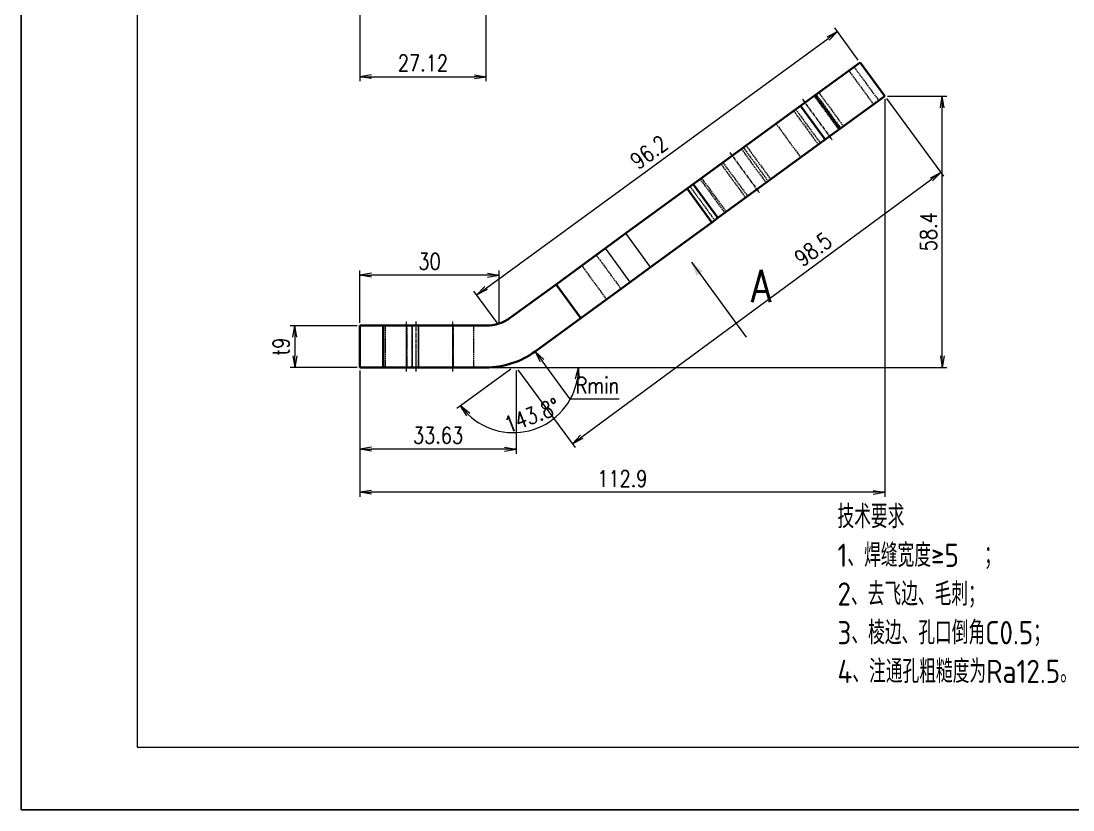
# Model space of a CAD drawing. Header units: millimetres. Extents: x 151684 to 153209, y -40906 to -39954.
# Drawn here: x 151684 to 151910.4, y -40906.3 to -40736.4 of the extents above; entities that cross this region are included whole.
import ezdxf

# ---------------------------------------------------------------- set-up
doc = ezdxf.new("R2010")
doc.units = ezdxf.units.MM
doc.header["$LTSCALE"] = 0.5
doc.linetypes.add('AM_ISO02W050x2', pattern=[3.75, 3, -0.75])
doc.linetypes.add('AM_ISO08W050x2', pattern=[9, 6, -0.75, 1.5, -0.75])
for name, color, linetype, lineweight in [('中心线', 2, 'AM_ISO08W050x2', 18), ('图框', 7, 'Continuous', 18), ('标注线', 3, 'Continuous', 18), ('细实线', 3, 'Continuous', 18), ('虚线', 1, 'AM_ISO02W050x2', 18)]:
    doc.layers.add(name, color=color, linetype=linetype, lineweight=lineweight)
doc.layers.add('打印', color=7, linetype='Continuous', lineweight=15, plot=False)
doc.layers.add('打印-禁用', color=7, linetype='Continuous', lineweight=15, plot=False)
doc.styles.add('DIM', font='romans.shx', dxfattribs={"width": 0.8, "bigfont": 'bigfont.shx'})
doc.styles.add('机械长仿宋', font='gbenor.shx', dxfattribs={"height": 1, "bigfont": 'gbcbig.shx'})
doc.dimstyles.new('DEH 1-1$0', dxfattribs={"dimtxt": 3.5, "dimasz": 2.5, "dimexe": 1, "dimexo": 0.625, "dimgap": 1.2, "dimtad": 1, "dimzin": 9, "dimdsep": 46, "dimtxsty": 'DIM', "dimblk": 'OPEN', "dimcen": 0, "dimclrd": 8, "dimclre": 8, "dimclrt": 2, "dimazin": 2, "dimtfac": 0.5, "dimtmove": 0, "dimatfit": 3, "dimldrblk": 'OPEN', "dimfxl": 0, "dimtolj": 2, "dimlwd": 18, "dimlwe": 18, "dimarcsym": 0})
doc.dimstyles.new('DEH 1-1$2', dxfattribs={"dimtxt": 3.5, "dimasz": 2.5, "dimexe": 1, "dimexo": 0.625, "dimgap": 1.2, "dimtad": 1, "dimdsep": 46, "dimtxsty": 'DIM', "dimblk": 'OPEN', "dimcen": 0, "dimclrd": 8, "dimclre": 8, "dimclrt": 2, "dimazin": 2, "dimtfac": 0.5, "dimtmove": 0, "dimatfit": 3, "dimldrblk": 'OPEN', "dimfxl": 0, "dimtolj": 2, "dimlwd": 18, "dimlwe": 18, "dimarcsym": 0})
doc.dimstyles.new('DEH 1-1$4', dxfattribs={"dimtxt": 3.5, "dimasz": 2.5, "dimexe": 1, "dimexo": 0.625, "dimgap": 1.2, "dimtad": 1, "dimtoh": 1, "dimdsep": 46, "dimtxsty": 'DIM', "dimblk": 'OPEN', "dimcen": 0, "dimclrd": 8, "dimclre": 8, "dimclrt": 2, "dimazin": 2, "dimtfac": 0.5, "dimtofl": 0, "dimtmove": 0, "dimatfit": 3, "dimldrblk": 'OPEN', "dimfxl": 0, "dimtolj": 2, "dimlwd": 18, "dimlwe": 18, "dimarcsym": 0})

# ---------------------------------------------------------------- blocks, each defined once
blk = doc.blocks.new('GZDEH零件A3图框V01版')
at = {"layer": '图框', "linetype": 'Continuous'}
for p, q in [((2882.49, -1554.46), (2882.49, -1832.96)), ((2882.49, -1832.96), (3272.49, -1832.96))]:
    blk.add_line(p, q, dxfattribs=at)
at = {"layer": '打印-禁用', "linetype": 'Continuous'}
for p, q in [((2857.49, -1549.46), (2857.49, -1846.46)), ((2857.49, -1846.46), (3277.49, -1846.46))]:
    blk.add_line(p, q, dxfattribs=at)
blk = doc.blocks.new('DEH A3')
at = {"layer": '图框'}
blk.add_blockref('GZDEH零件A3图框V01版', (-2857.49, 1846.46), dxfattribs=at)
blk = doc.blocks.new('A$C3D6C2CD6')
at = {"color": 7, "lineweight": 13, "ltscale": 2.50313e-05}
blk.add_line((-5.23, 7.15), (-5.23, 7.15), dxfattribs=at)
at = {"color": 7, "lineweight": 13, "ltscale": 0.5}
blk.add_line((-5.23, 7.15), (6.57, -8.99), dxfattribs=at)
at = {"color": 7, "lineweight": 13}
blk.add_solid([(-2.81, 5.21), (-5.23, 7.15), (-4.11, 4.26)], dxfattribs=at)
blk = doc.blocks.new('_Open')
at = {"color": 0, "linetype": 'ByBlock', "lineweight": -2}
for p, q in [((-1, 0.167), (0, 0)), ((-1, -0.167), (0, 0)), ((0, 0), (-1, 0))]:
    blk.add_line(p, q, dxfattribs=at)
blk = doc.blocks.new('*D14')
at = {"layer": 'Defpoints', "color": 0, "transparency": 16777216}
for p in [(151756.93, -40802.04), (151742.91, -40811.04), (151756.93, -40811.04)]:
    blk.add_point(p, dxfattribs=at)
at = {"layer": '细实线', "color": 8, "lineweight": 18, "transparency": 16777216}
for p, q in [((151756.3, -40802.04), (151741.91, -40802.04)), ((151742.91, -40804.54), (151742.91, -40808.54)), ((151756.3, -40811.04), (151741.91, -40811.04))]:
    blk.add_line(p, q, dxfattribs=at)
at = {"layer": '细实线', "color": 8, "lineweight": 18, "transparency": 16777216, "xscale": 2.5, "yscale": 2.5, "zscale": 2.5}
for p, rotation in [((151742.91, -40802.04), 90), ((151742.91, -40811.04), 270)]:
    blk.add_blockref('_Open', p, dxfattribs=dict(at, rotation=rotation))
at = {"layer": '细实线', "color": 2, "transparency": 16777216, "insert": (151739.96, -40806.54), "char_height": 3.5, "attachment_point": 5, "rotation": 90, "style": 'DIM'}
blk.add_mtext('\\A2;t9', dxfattribs=at)
blk = doc.blocks.new('*D15')
at = {"layer": 'Defpoints', "color": 0, "transparency": 16777216}
for p in [(151756.93, -40791.15), (151756.93, -40802.04), (151786.9, -40802.04)]:
    blk.add_point(p, dxfattribs=at)
at = {"layer": '细实线', "color": 8, "lineweight": 18, "transparency": 16777216}
for p, q in [((151756.93, -40801.41), (151756.93, -40790.15)), ((151786.9, -40801.41), (151786.9, -40790.15)), ((151784.4, -40791.15), (151759.43, -40791.15))]:
    blk.add_line(p, q, dxfattribs=at)
at = {"layer": '细实线', "color": 8, "lineweight": 18, "transparency": 16777216, "xscale": 2.5, "yscale": 2.5, "zscale": 2.5, "rotation": 180}
blk.add_blockref('_Open', (151756.93, -40791.15), dxfattribs=at)
at = {"layer": '细实线', "color": 8, "lineweight": 18, "transparency": 16777216, "xscale": 2.5, "yscale": 2.5, "zscale": 2.5}
blk.add_blockref('_Open', (151786.9, -40791.15), dxfattribs=at)
at = {"layer": '细实线', "color": 2, "transparency": 16777216, "insert": (151771.91, -40788.2), "char_height": 3.5, "attachment_point": 5, "style": 'DIM'}
blk.add_mtext('\\A2;30', dxfattribs=at)
blk = doc.blocks.new('*D16')
at = {"layer": 'Defpoints', "color": 0, "transparency": 16777216}
for p in [(151859.72, -40738.72), (151864.56, -40745.34), (151786.9, -40802.04)]:
    blk.add_point(p, dxfattribs=at)
at = {"layer": '细实线', "color": 8, "lineweight": 18, "transparency": 16777216}
for p, q in [((151864.19, -40744.84), (151859.13, -40737.91)), ((151784.08, -40793.94), (151857.7, -40740.19)), ((151786.53, -40801.53), (151781.47, -40794.6))]:
    blk.add_line(p, q, dxfattribs=at)
at = {"layer": '细实线', "color": 8, "lineweight": 18, "transparency": 16777216, "xscale": 2.5, "yscale": 2.5, "zscale": 2.5}
for p, rotation in [((151859.72, -40738.72), 36.1312509554763), ((151782.06, -40795.41), 216.1312509554763)]:
    blk.add_blockref('_Open', p, dxfattribs=dict(at, rotation=rotation))
at = {"layer": '细实线', "color": 2, "transparency": 16777216, "insert": (151819.15, -40764.68), "char_height": 3.5, "attachment_point": 5, "rotation": 36.1313, "style": 'DIM'}
blk.add_mtext('\\A2;96.2', dxfattribs=at)
blk = doc.blocks.new('*D17')
at = {"layer": 'Defpoints', "color": 0, "transparency": 16777216}
for p in [(151869.87, -40752.61), (151794.67, -40807.57), (151761.93, -40811.04), (151784.05, -40811.04), (151788.49, -40825.01)]:
    blk.add_point(p, dxfattribs=at)
at = {"layer": '细实线', "color": 8, "lineweight": 18, "transparency": 16777216}
for p, q in [((151790.55, -40811.04), (151804.97, -40811.04)), ((151789.42, -40811.41), (151777.78, -40819.91))]:
    blk.add_line(p, q, dxfattribs=at)
blk.add_arc((151789.93, -40811.04), 14.04, 226.3769, 349.7867, dxfattribs=at)
at = {"layer": '细实线', "color": 8, "lineweight": 18, "transparency": 16777216, "xscale": 2.5, "yscale": 2.5, "zscale": 2.5}
for p, rotation in [((151803.97, -40811.04), 84.89333107927659), ((151778.59, -40819.32), 131.2701848740225)]:
    blk.add_blockref('_Open', p, dxfattribs=dict(at, rotation=rotation))
at = {"layer": '细实线', "color": 2, "transparency": 16777216, "insert": (151793.94, -40821.38), "char_height": 3.5, "attachment_point": 5, "rotation": 21.2265, "style": 'DIM'}
blk.add_mtext('\\A2;143.8\\M+1818B', dxfattribs=at)
blk = doc.blocks.new('*D18')
at = {"layer": 'Defpoints', "color": 0, "transparency": 16777216}
for p in [(151869.87, -40752.61), (151882.27, -40752.61), (151756.93, -40811.04)]:
    blk.add_point(p, dxfattribs=at)
at = {"layer": '细实线', "color": 8, "lineweight": 18, "transparency": 16777216}
for p, q in [((151870.49, -40752.61), (151883.27, -40752.61)), ((151882.27, -40808.54), (151882.27, -40755.11)), ((151757.55, -40811.04), (151883.27, -40811.04))]:
    blk.add_line(p, q, dxfattribs=at)
at = {"layer": '细实线', "color": 8, "lineweight": 18, "transparency": 16777216, "xscale": 2.5, "yscale": 2.5, "zscale": 2.5}
for p, rotation in [((151882.27, -40752.61), 90), ((151882.27, -40811.04), 270)]:
    blk.add_blockref('_Open', p, dxfattribs=dict(at, rotation=rotation))
at = {"layer": '细实线', "color": 2, "transparency": 16777216, "insert": (151879.32, -40781.82), "char_height": 3.5, "attachment_point": 5, "rotation": 90, "style": 'DIM'}
blk.add_mtext('\\A2;58.4', dxfattribs=at)
blk = doc.blocks.new('*D19')
at = {"layer": 'Defpoints', "color": 0, "transparency": 16777216}
for p in [(151869.87, -40752.61), (151756.93, -40811.04), (151756.93, -40837.93)]:
    blk.add_point(p, dxfattribs=at)
at = {"layer": '细实线', "color": 8, "lineweight": 18, "transparency": 16777216}
for p, q in [((151869.87, -40753.23), (151869.87, -40838.93)), ((151756.93, -40811.66), (151756.93, -40838.93)), ((151867.37, -40837.93), (151759.43, -40837.93))]:
    blk.add_line(p, q, dxfattribs=at)
at = {"layer": '细实线', "color": 8, "lineweight": 18, "transparency": 16777216, "xscale": 2.5, "yscale": 2.5, "zscale": 2.5, "rotation": 180}
blk.add_blockref('_Open', (151756.93, -40837.93), dxfattribs=at)
at = {"layer": '细实线', "color": 8, "lineweight": 18, "transparency": 16777216, "xscale": 2.5, "yscale": 2.5, "zscale": 2.5}
blk.add_blockref('_Open', (151869.87, -40837.93), dxfattribs=at)
at = {"layer": '细实线', "color": 2, "transparency": 16777216, "insert": (151813.4, -40834.98), "char_height": 3.5, "attachment_point": 5, "style": 'DIM'}
blk.add_mtext('\\A2;112.9', dxfattribs=at)
blk = doc.blocks.new('*D25')
at = {"layer": 'Defpoints', "color": 0, "transparency": 16777216}
for p in [(151784.05, -40793.04), (151794.67, -40807.57)]:
    blk.add_point(p, dxfattribs=at)
at = {"layer": '细实线', "color": 8, "lineweight": 18, "transparency": 16777216}
for p, q in [((151802.18, -40817.85), (151796.15, -40809.59)), ((151812.72, -40817.85), (151802.18, -40817.85))]:
    blk.add_line(p, q, dxfattribs=at)
at = {"layer": '细实线', "color": 8, "lineweight": 18, "transparency": 16777216, "xscale": 2.5, "yscale": 2.5, "zscale": 2.5, "rotation": 126.1635176931137}
blk.add_blockref('_Open', (151794.67, -40807.57), dxfattribs=at)
at = {"layer": '细实线', "color": 2, "transparency": 16777216, "insert": (151808.05, -40814.9), "char_height": 3.5, "attachment_point": 5, "style": 'DIM'}
blk.add_mtext('\\A2;{\\Fromans,bigfont|c134;Rmin}', dxfattribs=at)
blk = doc.blocks.new('*D68')
at = {"layer": 'Defpoints', "color": 0, "transparency": 16777216}
for p in [(151756.93, -40811.04), (151790.55, -40811.04), (151756.93, -40828.62)]:
    blk.add_point(p, dxfattribs=at)
at = {"layer": '细实线', "color": 8, "lineweight": 18, "transparency": 16777216}
for p, q in [((151756.93, -40811.66), (151756.93, -40829.62)), ((151790.55, -40811.66), (151790.55, -40829.62)), ((151788.05, -40828.62), (151759.43, -40828.62))]:
    blk.add_line(p, q, dxfattribs=at)
at = {"layer": '细实线', "color": 8, "lineweight": 18, "transparency": 16777216, "xscale": 2.5, "yscale": 2.5, "zscale": 2.5, "rotation": 180}
blk.add_blockref('_Open', (151756.93, -40828.62), dxfattribs=at)
at = {"layer": '细实线', "color": 8, "lineweight": 18, "transparency": 16777216, "xscale": 2.5, "yscale": 2.5, "zscale": 2.5}
blk.add_blockref('_Open', (151790.55, -40828.62), dxfattribs=at)
at = {"layer": '细实线', "color": 2, "transparency": 16777216, "insert": (151773.74, -40825.67), "char_height": 3.5, "attachment_point": 5, "style": 'DIM'}
blk.add_mtext('\\A2;33.63', dxfattribs=at)
blk = doc.blocks.new('*D69')
at = {"layer": 'Defpoints', "color": 0, "transparency": 16777216}
for p in [(151869.87, -40752.61), (151881.96, -40769.03), (151790.55, -40811.04)]:
    blk.add_point(p, dxfattribs=at)
at = {"layer": '细实线', "color": 8, "lineweight": 18, "transparency": 16777216}
for p, q in [((151870.24, -40753.11), (151882.56, -40769.83)), ((151804.66, -40825.97), (151879.95, -40770.51)), ((151790.92, -40811.54), (151803.24, -40828.26))]:
    blk.add_line(p, q, dxfattribs=at)
at = {"layer": '细实线', "color": 8, "lineweight": 18, "transparency": 16777216, "xscale": 2.5, "yscale": 2.5, "zscale": 2.5}
for p, rotation in [((151881.96, -40769.03), 36.37801836279575), ((151802.65, -40827.46), 216.3780183627957)]:
    blk.add_blockref('_Open', p, dxfattribs=dict(at, rotation=rotation))
at = {"layer": '细实线', "color": 2, "transparency": 16777216, "insert": (151854.47, -40785.62), "char_height": 3.5, "attachment_point": 5, "rotation": 36.378, "style": 'DIM'}
blk.add_mtext('\\A2;98.5', dxfattribs=at)
blk = doc.blocks.new('*D86')
at = {"layer": 'Defpoints', "color": 0, "transparency": 16777216}
for p in [(151756.93, -40706.39), (151784.05, -40706.39), (151784.05, -40748.42)]:
    blk.add_point(p, dxfattribs=at)
at = {"layer": '细实线', "color": 8, "lineweight": 18, "transparency": 16777216}
for p, q in [((151756.93, -40707.02), (151756.93, -40749.42)), ((151784.05, -40707.02), (151784.05, -40749.42)), ((151759.43, -40748.42), (151781.55, -40748.42))]:
    blk.add_line(p, q, dxfattribs=at)
at = {"layer": '细实线', "color": 8, "lineweight": 18, "transparency": 16777216, "xscale": 2.5, "yscale": 2.5, "zscale": 2.5, "rotation": 180}
blk.add_blockref('_Open', (151756.93, -40748.42), dxfattribs=at)
at = {"layer": '细实线', "color": 8, "lineweight": 18, "transparency": 16777216, "xscale": 2.5, "yscale": 2.5, "zscale": 2.5}
blk.add_blockref('_Open', (151784.05, -40748.42), dxfattribs=at)
at = {"layer": '细实线', "color": 2, "transparency": 16777216, "insert": (151770.49, -40745.47), "char_height": 3.5, "attachment_point": 5, "style": 'DIM'}
blk.add_mtext('\\A2;27.12', dxfattribs=at)

msp = doc.modelspace()

# ---------------------------------------------------------------- linework, layer by layer
at = {"color": 7, "lineweight": 35, "ltscale": 0.298269}
for p, q in [((151864.557, -40745.34), (151854.925, -40752.381)), ((151869.868, -40752.606), (151860.236, -40759.647))]:
    msp.add_line(p, q, dxfattribs=at)
at = {"color": 7, "lineweight": 35, "ltscale": 0.225}
for p, q in [((151864.557, -40745.34), (151869.868, -40752.606)), ((151854.925, -40752.381), (151860.236, -40759.647)), ((151851.757, -40754.696), (151857.068, -40761.962)), ((151827.354, -40772.532), (151832.665, -40779.798)), ((151828.658, -40771.58), (151833.968, -40778.846)), ((151804.459, -40800.415), (151799.148, -40793.149)), ((151756.927, -40811.036), (151756.927, -40802.036)), ((151761.927, -40811.036), (151761.927, -40802.036))]:
    msp.add_line(p, q, dxfattribs=at)
at = {"color": 7, "lineweight": 35, "ltscale": 0.098088}
for p, q in [((151851.757, -40754.696), (151854.925, -40752.381)), ((151857.068, -40761.962), (151860.236, -40759.647))]:
    msp.add_line(p, q, dxfattribs=at)
at = {"color": 7, "lineweight": 35}
for p, q in [((151851.757, -40754.696), (151828.658, -40771.58)), ((151857.068, -40761.962), (151833.968, -40778.846)), ((151761.927, -40802.036), (151784.05, -40802.036)), ((151784.05, -40811.036), (151761.927, -40811.036))]:
    msp.add_line(p, q, dxfattribs=at)
at = {"color": 7, "lineweight": 35, "ltscale": 0.407649}
for p, q in [((151827.354, -40772.532), (151814.19, -40782.154)), ((151819.501, -40789.42), (151832.665, -40779.798))]:
    msp.add_line(p, q, dxfattribs=at)
at = {"color": 7, "lineweight": 35, "ltscale": 0.040358}
for p, q in [((151828.658, -40771.58), (151827.354, -40772.532)), ((151833.968, -40778.846), (151832.665, -40779.798))]:
    msp.add_line(p, q, dxfattribs=at)
at = {"color": 7, "lineweight": 35, "ltscale": 0.136496}
for p, q in [((151814.19, -40782.154), (151809.782, -40785.376)), ((151815.093, -40792.642), (151819.501, -40789.42))]:
    msp.add_line(p, q, dxfattribs=at)
at = {"color": 7, "lineweight": 13, "ltscale": 0.225}
for p, q in [((151819.501, -40789.42), (151814.19, -40782.154)), ((151815.093, -40792.642), (151809.782, -40785.376))]:
    msp.add_line(p, q, dxfattribs=at)
at = {"color": 7, "lineweight": 35, "ltscale": 0.329291}
for p, q in [((151809.782, -40785.376), (151799.148, -40793.149)), ((151804.459, -40800.415), (151815.093, -40792.642))]:
    msp.add_line(p, q, dxfattribs=at)
at = {"color": 7, "lineweight": 35, "ltscale": 0.303076}
for p, q in [((151789.361, -40800.302), (151799.148, -40793.149)), ((151804.459, -40800.415), (151794.671, -40807.568))]:
    msp.add_line(p, q, dxfattribs=at)
at = {"color": 7, "lineweight": 35, "ltscale": 0.125}
for p, q in [((151756.927, -40802.036), (151761.927, -40802.036)), ((151756.927, -40811.036), (151761.927, -40811.036))]:
    msp.add_line(p, q, dxfattribs=at)
at = {"color": 7, "lineweight": 35}
for radius in [9, 18]:
    msp.add_arc((151784.05, -40793.036), radius, 270, 306.16352, dxfattribs=at)
at = {"layer": '中心线', "ltscale": 0.27}
for p, q in [((151852.161, -40753.286), (151858.534, -40762.005)), ((151836.513, -40764.723), (151842.886, -40773.443)), ((151766.927, -40811.936), (151766.927, -40801.136)), ((151776.926, -40811.936), (151776.926, -40801.136))]:
    msp.add_line(p, q, dxfattribs=at)
at = {"layer": '中心线', "ltscale": 0.270015}
msp.add_line((151768.927, -40801.136), (151768.927, -40811.937), dxfattribs=at)
at = {"layer": '打印'}
msp.add_lwpolyline([(151683.988, -40609.335), (152103.988, -40609.335), (152103.988, -40906.335), (151683.988, -40906.335)], close=True, dxfattribs=at)
at = {"layer": '虚线', "ltscale": 0.225}
for p, q in [((151862.136, -40747.11), (151867.447, -40754.376)), ((151863.254, -40746.293), (151868.564, -40753.559)), ((151855.114, -40752.242), (151860.425, -40759.508)), ((151855.677, -40751.831), (151860.988, -40759.097)), ((151854.677, -40752.562), (151859.988, -40759.828)), ((151850.27, -40755.783), (151855.581, -40763.049)), ((151850.707, -40755.463), (151856.018, -40762.729)), ((151846.488, -40758.547), (151851.798, -40765.813)), ((151839.466, -40763.68), (151844.777, -40770.946)), ((151840.029, -40763.268), (151845.34, -40770.534)), ((151839.029, -40763.999), (151844.34, -40771.265)), ((151834.622, -40767.22), (151839.933, -40774.486)), ((151835.059, -40766.901), (151840.37, -40774.167)), ((151830.151, -40770.488), (151835.461, -40777.754)), ((151830.462, -40770.261), (151835.772, -40777.527)), ((151827.978, -40772.076), (151833.289, -40779.342)), ((151807.782, -40786.838), (151813.093, -40794.104)), ((151804.675, -40789.109), (151809.986, -40796.375)), ((151761.927, -40811.036), (151761.927, -40802.036)), ((151762.427, -40811.036), (151762.427, -40802.036)), ((151762.427, -40811.036), (151762.427, -40802.036)), ((151766.849, -40802.036), (151766.849, -40811.036)), ((151766.849, -40802.036), (151766.849, -40811.036)), ((151767.006, -40802.036), (151767.006, -40811.036)), ((151767.006, -40802.036), (151767.006, -40811.036)), ((151768.167, -40802.036), (151768.167, -40811.036)), ((151768.167, -40811.036), (151768.167, -40802.036)), ((151769.532, -40802.036), (151769.532, -40811.036)), ((151769.532, -40811.036), (151769.532, -40802.036)), ((151776.848, -40802.036), (151776.848, -40811.036)), ((151776.848, -40802.036), (151776.848, -40811.036)), ((151777.004, -40802.036), (151777.004, -40811.036)), ((151777.004, -40802.036), (151777.004, -40811.036)), ((151781.426, -40811.036), (151781.426, -40802.036)), ((151781.426, -40811.036), (151781.426, -40802.036))]:
    msp.add_line(p, q, dxfattribs=at)

# ---------------------------------------------------------------- block references
at = {"layer": '图框'}
msp.add_blockref('DEH A3', (151683.988, -40906.335), dxfattribs=at)
at = {"layer": '细实线'}
msp.add_blockref('A$C3D6C2CD6', (151833.493, -40795.547), dxfattribs=at)

# ---------------------------------------------------------------- texts
at = {"layer": '标注线', "color": 2, "insert": (151859.706, -40840.655), "char_height": 10, "width": 206.04095, "attachment_point": 1, "style": '机械长仿宋'}
msp.add_mtext('{\\H0.5x;技术要求\\P1、\\A2;焊缝宽度≥5  ；\\P\\A0;2、去飞边、毛刺；\\P3、\\A2;棱边、\\A0;孔口倒角C0.5；\\P4、注通孔粗糙度为Ra12.5。}', dxfattribs=at)
at = {"layer": '细实线', "insert": (151841.134, -40789.993), "char_height": 7, "width": 6.28245, "attachment_point": 1, "style": 'DIM'}
msp.add_mtext('{\\Fromans,bigfont|c134;A}', dxfattribs=at)

# ---------------------------------------------------------------- dimensions: what is measured, and where the dimension line sits
at = {"layer": '细实线'}
for base, p1, p2, override, picture, middle in [((151784.05, -40748.424), (151756.927, -40706.392), (151784.05, -40706.392), {"dimarcsym": 1}, '*D86', (151770.488, -40745.474)), ((151756.927, -40837.931), (151869.868, -40752.606), (151756.927, -40811.036), {"dimdec": 1}, '*D19', (151813.397, -40834.981)), ((151756.927, -40791.149), (151786.896, -40802.036), (151756.927, -40802.036), {"dimdec": 1}, '*D15', (151771.912, -40788.199))]:
    dim = msp.add_linear_dim(base=base, p1=p1, p2=p2, dimstyle='DEH 1-1$0', override=override, dxfattribs=at)
    dim.commit()
    dim.dimension.update_dxf_attribs({"geometry": picture, "text_midpoint": middle})
dim = msp.add_aligned_dim(p1=(151786.896, -40802.036), p2=(151864.557, -40745.34), distance=8.202, dimstyle='DEH 1-1$0', override={"dimdec": 1}, dxfattribs=at)
dim.commit()
dim.dimension.update_dxf_attribs({"geometry": '*D16', "text_midpoint": (151819.151, -40764.681)})
for base, p1, p2, override, picture, middle in [((151882.272, -40752.606), (151756.927, -40811.036), (151869.868, -40752.606), {"dimdec": 1}, '*D18', (151879.322, -40781.821)), ((151742.911, -40811.036), (151756.927, -40802.036), (151756.927, -40811.036), {"dimpost": 't<>'}, '*D14', (151739.961, -40806.536))]:
    dim = msp.add_linear_dim(base=base, p1=p1, p2=p2, angle=90, dimstyle='DEH 1-1$0', override=override, dxfattribs=at)
    dim.commit()
    dim.dimension.update_dxf_attribs({"geometry": picture, "text_midpoint": middle})
dim = msp.add_angular_dim_2l(base=(151788.485, -40825.005), line1=((151869.868, -40752.606), (151794.671, -40807.568)), line2=((151784.05, -40811.036), (151761.927, -40811.036)), dimstyle='DEH 1-1$2', override={"dimadec": 1}, dxfattribs=at)
dim.commit()
dim.dimension.update_dxf_attribs({"geometry": '*D17', "text_midpoint": (151795.011, -40824.127), "dimtype": 162})
dim = msp.add_linear_dim(base=(151881.964, -40769.026), p1=(151790.552, -40811.036), p2=(151869.868, -40752.606), angle=36.37802, dimstyle='DEH 1-1$0', override={"dimdec": 1}, dxfattribs=at)
dim.commit()
dim.dimension.update_dxf_attribs({"geometry": '*D69', "text_midpoint": (151856.22, -40787.991), "dimtype": 161})
dim = msp.add_radius_dim(center=(151784.05, -40793.036), mpoint=(151794.671, -40807.568), text='{\\Fromans,bigfont|c134;Rmin}', dimstyle='DEH 1-1$4', override={"dimtmove": 1}, dxfattribs=at)
dim.commit()
dim.dimension.update_dxf_attribs({"geometry": '*D25', "text_midpoint": (151802.183, -40817.846), "dimtype": 164})
dim = msp.add_linear_dim(base=(151756.926717, -40828.623838), p1=(151790.551718, -40811.036257), p2=(151756.926717, -40811.036255), dimstyle='DEH 1-1$0', dxfattribs=at)
dim.commit()
dim.dimension.update_dxf_attribs({"geometry": '*D68', "text_midpoint": (151773.739217, -40825.673838)})

doc.saveas('drawing.dxf')
